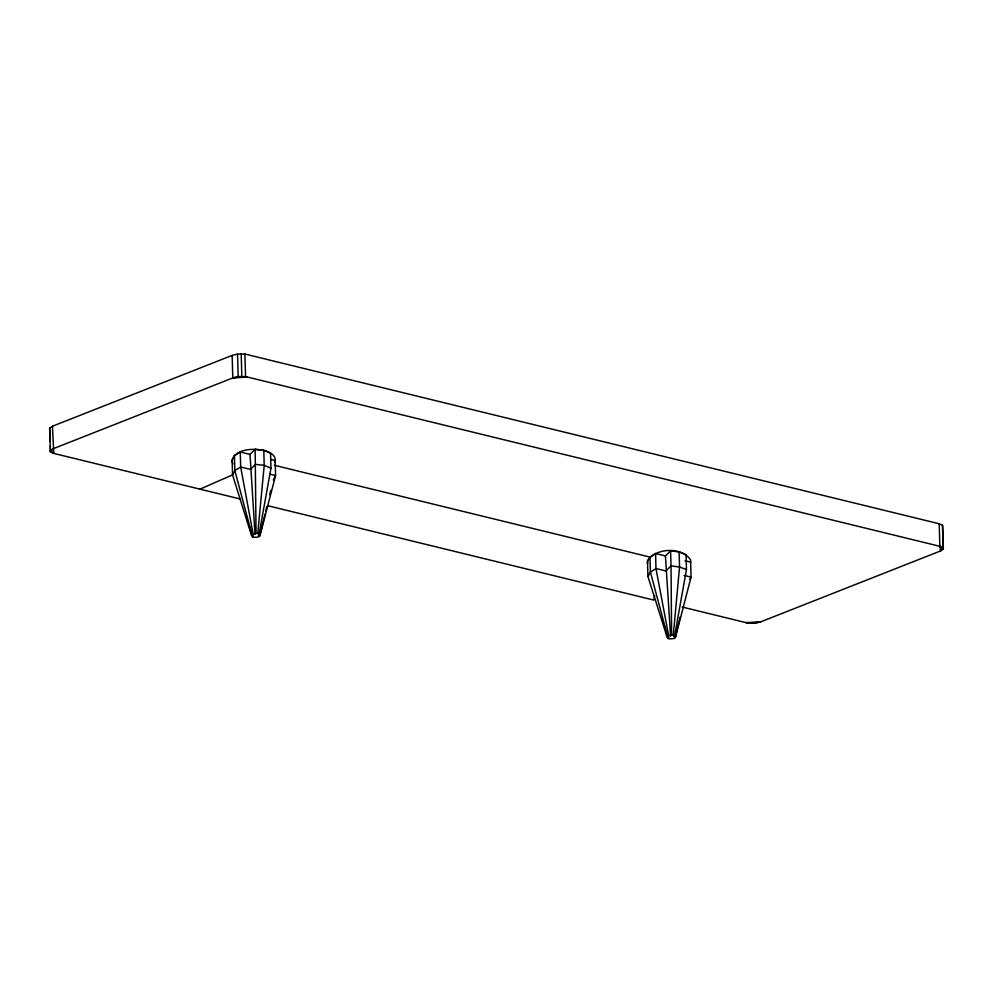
<?xml version="1.0" encoding="UTF-8"?>
<svg xmlns="http://www.w3.org/2000/svg" width="993" height="993" viewBox="0 0 993 993"><rect width="100%" height="100%" fill="white"/><g stroke="black" fill="none" stroke-linecap="round" stroke-linejoin="round"><path stroke-width="1.49" d="M679.125 551.947L686.039 554.603L686.461 569.634L674.681 635.508L673.304 634.986L679.547 566.978L679.125 551.947L670.61 550.879L665.434 555.919L670.56 635.781L668.587 635.297L666.986 636.885L668.947 637.357L667.904 638.375L669.282 638.909L673.999 638.598L675.6 637.01L691.054 577.119L690.631 562.088L685.021 560.71M270.977 459.498L275.16 460.516L275.582 475.548L260.054 535.426L258.428 537.014L253.724 537.337L252.371 536.779L253.401 535.786L251.452 535.301L253.066 533.725L255.027 534.197L250.013 454.372L255.151 449.357L263.79 450.325L270.543 453.118L270.965 468.15L259.123 533.949L257.77 533.39L264.212 465.345L263.79 450.325C253.165 448.364 235.291 448.364 231.928 461.087L232.883 463.88M654.66 595.589L653.841 600.095L267.576 505.673M274.85 462.192L275.371 459.337C274.341 453.913 268.507 451.666 263.79 450.325M675.116 637.878L680.068 617.087M259.595 536.307L265.007 514.051M265.727 511.085L266.807 506.641M269.699 494.775L270.779 490.331M250.013 454.372L240.256 451.989L234.422 455.514L232.139 459.908L232.561 474.927L251.452 535.301M232.561 474.927L234.832 470.545L234.422 455.514M273.298 479.942L275.582 475.548L269.997 474.195M666.986 636.885L647.933 576.474L650.415 572.129L655.963 568.542L665.856 570.95L671.032 565.911L670.61 550.879M689.812 579.291L691.054 577.119L684.04 575.406M682.129 607.008L746.153 622.661L755.474 623.083L760.837 621.792L940.557 550.941L943.35 549.03L943.176 547.863L939.85 546.311L245.556 376.595L238.159 376.645L232.796 377.936L53.076 448.774L50.457 451.852L53.783 453.416L240.529 499.057M255.027 534.197L256.045 533.191L255.151 449.357M259.123 533.949L258.093 534.954L260.054 535.426M670.56 635.781L671.603 634.763L671.032 565.911L679.547 566.978L686.461 569.634M674.681 635.508L673.639 636.525L675.6 637.01M50.283 445.845L50.457 451.852L49.65 428.144L52.443 426.233L232.163 355.395L237.526 354.091L244.923 354.042L939.217 523.77L942.543 525.322L943.35 549.03L939.85 546.311L939.217 523.77M53.076 448.774L50.283 450.698L53.783 453.416L52.443 426.233M665.434 555.919L655.541 553.511L649.993 557.098L647.51 561.442L647.933 576.474M199.953 489.139L232.275 475.014M232.163 355.395L232.796 377.936L241.82 376.421L241.2 353.88M751.8 623.294L760.837 621.792L746.153 622.661L755.474 623.083M232.796 377.936L247.48 377.067L238.159 376.645L237.526 354.091M256.045 533.191L257.77 533.39M671.603 634.763L673.304 634.986M274.391 465.283L649.993 557.098L650.415 572.129L667.482 636.016M270.965 468.15L264.212 465.345L255.573 464.389L250.435 469.404L240.678 467.02L234.832 470.545L251.899 534.42M664.578 626.608L667.904 638.375M249.491 526.489L252.371 536.779M668.587 635.297L655.963 568.542L655.541 553.511M253.066 533.725L240.678 467.02L240.256 451.989M939.85 546.311L940.557 550.941L943.176 547.863L942.543 525.322M49.65 428.144L50.159 441.339M244.923 354.042L245.556 376.595M690.631 562.708L690.619 559.853C681.707 546.783 655.988 547.565 647.51 560.809L647.523 563.664"/></g></svg>
